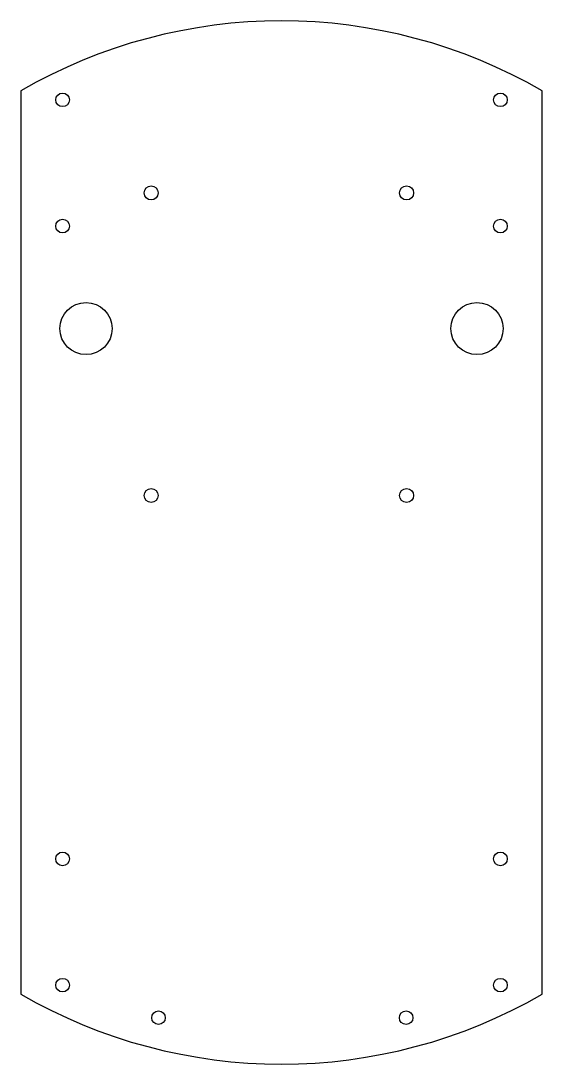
# Model space of a CAD drawing. Header units: inches. Extents: x -1.97 to 1.97, y -3.94 to 3.94.
import ezdxf

# ---------------------------------------------------------------- set-up
doc = ezdxf.new("R2010")
doc.units = ezdxf.units.IN
doc.header["$MEASUREMENT"] = 0

msp = doc.modelspace()

# ---------------------------------------------------------------- linework, layer by layer
msp.add_lwpolyline([(-1.9685, -3.4095, 0.267949), (1.9685, -3.4095), (1.9685, 3.4095, 0.267949), (-1.9685, 3.4095)], format="xyb", close=True)
for centre, radius in [((-1.6535, 3.3407), 0.0512), ((1.6535, 3.3407), 0.0512), ((-0.9843, 2.6383), 0.0531), ((0.9449, 2.6383), 0.0531), ((-1.6535, 2.3879), 0.0512), ((1.6535, 2.3879), 0.0512), ((-1.4764, 1.6146), 0.1969), ((1.4764, 1.6146), 0.1969), ((-0.9843, 0.3548), 0.0531), ((0.9449, 0.3548), 0.0531), ((-1.6535, -2.3879), 0.0512), ((1.6535, -2.3879), 0.0512), ((-1.6535, -3.3407), 0.0512), ((1.6535, -3.3407), 0.0512), ((-0.9289, -3.5866), 0.0512), ((0.9412, -3.5866), 0.0512)]:
    msp.add_circle(centre, radius)

doc.saveas('drawing.dxf')
